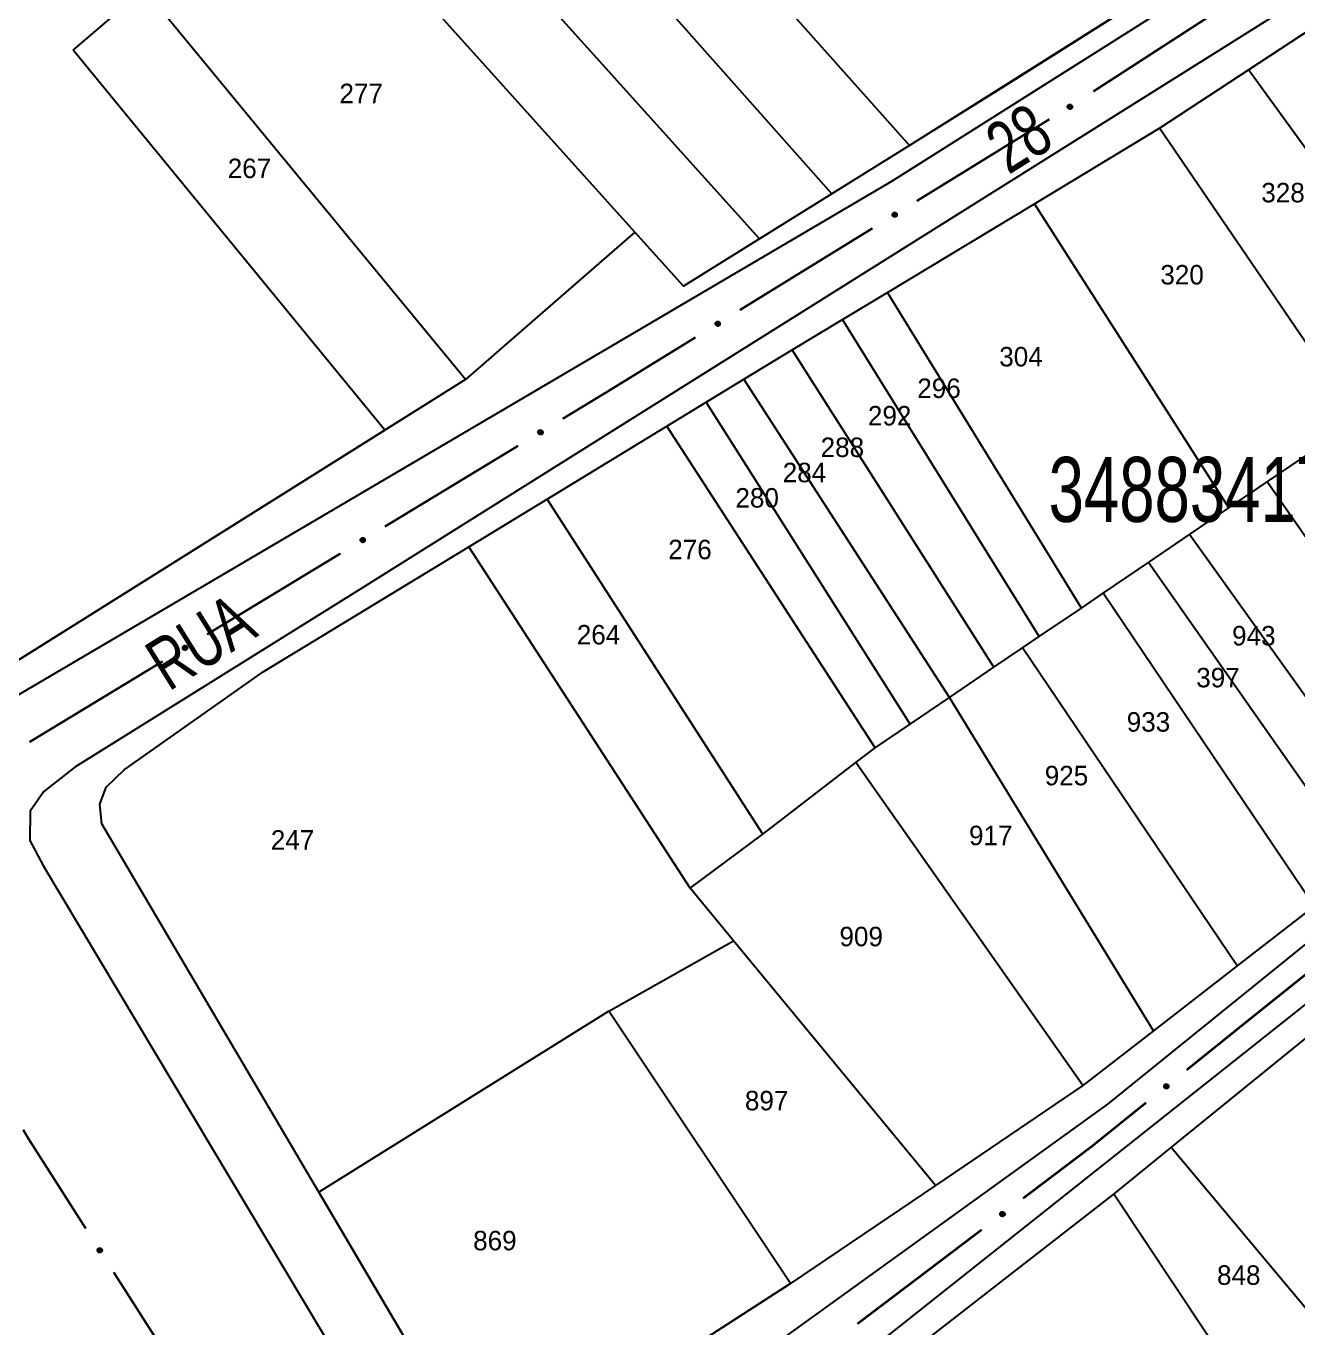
# Model space of a CAD drawing. Extents: x 199577 to 200882, y 4838726 to 4840156.
# Drawn here: x 200331.9 to 200429.8, y 4839688.2 to 4839788.5 of the extents above; entities that cross this region are included whole.
import ezdxf
from ezdxf.enums import TextEntityAlignment as Align

# ---------------------------------------------------------------- set-up
doc = ezdxf.new("R2010")
doc.units = 0
doc.header["$LTSCALE"] = 1.5
doc.header["$MEASUREMENT"] = 0
for name, color, linetype in [('CD_MALHA_LOTES', 7, 'CONTINUOUS'), ('CD_TXT_QUADRA', 2, 'CONTINUOUS'), ('RU-QUADRA', 210, 'CONTINUOUS'), ('SV-EIXO-RUA-PAV', 20, 'CONTINUOUS'), ('SV-RUA-PAVIM', 7, 'CONTINUOUS'), ('SV-TXT-RUA-PAV', 7, 'CONTINUOUS'), ('Th_NmrPorta', 1, 'CONTINUOUS')]:
    doc.layers.add(name, color=color, linetype=linetype)
doc.styles.add('ARIAL', font='ARIAL.SHX')

msp = doc.modelspace()

# ---------------------------------------------------------------- linework, layer by layer
at = {"layer": 'CD_MALHA_LOTES', "linetype": 'Continuous', "flags": 128}
for points in [[(200337.57, 4839842.76), (200362.53, 4839868.72), (200429.08, 4839797.67), (200399.91, 4839779.28)], [(200321.76, 4839826.76), (200292.2, 4839796.84), (200328.57, 4839737.96), (200359.52, 4839757.36)], [(200366.69, 4839813.47), (200368.25, 4839814.81), (200399.91, 4839779.28)], [(200393.91, 4839775.55), (200363.06, 4839810.35)], [(200388.35, 4839772.08), (200357.92, 4839805.91)], [(200378.76, 4839772.59), (200352.8, 4839801.49)], [(200335.52, 4839786.6), (200340.98, 4839791.31)], [(200365.72, 4839761.25), (200340.98, 4839791.31)], [(200425.99, 4839785.09), (200430.93, 4839788.32)], [(200359.52, 4839757.36), (200335.52, 4839786.6)], [(200419.15, 4839780.61), (200425.99, 4839785.09)], [(200441.64, 4839763.54), (200425.99, 4839785.09)], [(200409.51, 4839774.79), (200419.15, 4839780.61)], [(200434.41, 4839758.22), (200419.15, 4839780.61)], [(200399.91, 4839779.28), (200393.91, 4839775.55)], [(200393.91, 4839775.55), (200388.35, 4839772.08)], [(200398.22, 4839767.97), (200409.51, 4839774.79)], [(200424.47, 4839751.37), (200409.51, 4839774.79)], [(200378.76, 4839772.59), (200365.72, 4839761.25)], [(200382.51, 4839768.45), (200378.76, 4839772.59)], [(200388.35, 4839772.08), (200382.51, 4839768.45)], [(200394.74, 4839765.87), (200398.22, 4839767.97)], [(200413.13, 4839743.67), (200398.22, 4839767.97)], [(200390.88, 4839763.54), (200394.74, 4839765.87)], [(200409.89, 4839741.48), (200394.74, 4839765.87)], [(200387.14, 4839761.28), (200390.88, 4839763.54)], [(200406.39, 4839739.11), (200390.88, 4839763.54)], [(200365.72, 4839761.25), (200359.52, 4839757.36)], [(200384.24, 4839759.51), (200387.14, 4839761.28)], [(200402.98, 4839736.79), (200387.14, 4839761.28)], [(200381.21, 4839757.67), (200384.24, 4839759.51)], [(200399.96, 4839734.74), (200384.24, 4839759.51)], [(200372.01, 4839752.06), (200381.21, 4839757.67)], [(200397.26, 4839732.91), (200381.21, 4839757.67)], [(200427.42, 4839753.37), (200432.58, 4839756.87)], [(200424.47, 4839751.37), (200427.42, 4839753.37)], [(200443.34, 4839730.51), (200427.42, 4839753.37)], [(200365.98, 4839748.39), (200372.01, 4839752.06)], [(200388.62, 4839726.25), (200372.01, 4839752.06)], [(200421.46, 4839749.32), (200424.47, 4839751.37)], [(200418.29, 4839747.18), (200421.46, 4839749.32)], [(200438.01, 4839726.21), (200421.46, 4839749.32)], [(200354.43, 4839698.71), (200337.72, 4839727.06), (200337.59, 4839728.58), (200338.07, 4839729.88), (200339.45, 4839731.21), (200350.15, 4839738.75), (200365.98, 4839748.39)], [(200383.01, 4839722.1), (200365.98, 4839748.39)], [(200414.81, 4839744.82), (200418.29, 4839747.18)], [(200434.81, 4839723.62), (200418.29, 4839747.18)], [(200413.13, 4839743.67), (200414.81, 4839744.82)], [(200431.06, 4839720.72), (200414.81, 4839744.82)], [(200409.89, 4839741.48), (200413.13, 4839743.67)], [(200408.6, 4839740.6), (200409.89, 4839741.48)], [(200406.39, 4839739.11), (200408.6, 4839740.6)], [(200425.12, 4839716.12), (200408.6, 4839740.6)], [(200402.98, 4839736.79), (200406.39, 4839739.11)], [(200399.96, 4839734.74), (200402.98, 4839736.79)], [(200418.68, 4839711.12), (200402.98, 4839736.79)], [(200397.26, 4839732.91), (200399.96, 4839734.74)], [(200395.77, 4839731.78), (200397.26, 4839732.91)], [(200388.62, 4839726.25), (200395.77, 4839731.78)], [(200413.24, 4839706.91), (200395.77, 4839731.78)], [(200383.01, 4839722.1), (200388.62, 4839726.25)], [(200386.35, 4839718.05), (200383.01, 4839722.1)], [(200431.06, 4839720.72), (200425.12, 4839716.12)], [(200376.77, 4839712.63), (200386.35, 4839718.05)], [(200401.89, 4839699.21), (200386.35, 4839718.05)], [(200425.12, 4839716.12), (200418.68, 4839711.12)], [(200376.77, 4839712.63), (200354.43, 4839698.71)], [(200390.75, 4839691.67), (200376.77, 4839712.63)], [(200418.68, 4839711.12), (200413.24, 4839706.91)], [(200420.04, 4839702.13), (200430.37, 4839710.53)], [(200413.24, 4839706.91), (200401.89, 4839699.21)], [(200415.64, 4839698.55), (200420.04, 4839702.13)], [(200444.67, 4839672.7), (200420.04, 4839702.13)], [(200354.43, 4839698.71), (200367.44, 4839676.63), (200390.75, 4839691.67)], [(200377.46, 4839668.87), (200415.64, 4839698.55)], [(200401.89, 4839699.21), (200390.75, 4839691.67)], [(200436.7, 4839666.83), (200415.64, 4839698.55)]]:
    msp.add_lwpolyline(points, dxfattribs=at)
at = {"layer": 'RU-QUADRA', "linetype": 'Continuous', "flags": 128}
msp.add_lwpolyline([(200292.2, 4839796.84), (200321.76, 4839826.76), (200337.57, 4839842.76), (200362.53, 4839868.72), (200429.08, 4839797.67), (200407.55, 4839784.04), (200399.91, 4839779.28), (200393.91, 4839775.55), (200388.35, 4839772.08), (200382.51, 4839768.45), (200378.76, 4839772.59), (200365.72, 4839761.25), (200328.57, 4839737.96)], close=True, dxfattribs=at)
for points in [[(200431.06, 4839720.72), (200425.12, 4839716.12), (200418.68, 4839711.12), (200413.24, 4839706.91), (200401.89, 4839699.21), (200390.75, 4839691.67), (200367.44, 4839676.63), (200354.43, 4839698.71), (200337.72, 4839727.06), (200337.59, 4839728.58), (200338.07, 4839729.88), (200339.45, 4839731.21), (200350.15, 4839738.75), (200365.98, 4839748.39), (200372.01, 4839752.06), (200381.21, 4839757.67), (200384.24, 4839759.51), (200387.14, 4839761.28), (200390.88, 4839763.54), (200394.74, 4839765.87), (200398.22, 4839767.97), (200409.51, 4839774.79), (200419.15, 4839780.61), (200425.99, 4839785.09), (200430.93, 4839788.32)], [(200435.02, 4839625.22), (200425.1, 4839618.94), (200412.64, 4839611.91), (200379.69, 4839664.8), (200377.46, 4839668.87), (200415.64, 4839698.55), (200420.04, 4839702.13), (200430.37, 4839710.53)]]:
    msp.add_lwpolyline(points, dxfattribs=at)
at = {"layer": 'SV-EIXO-RUA-PAV', "const_width": 0.18}
for points in [[(200424.125353, 4839789.955403), (200414.052398, 4839783.433472)], [(200410.672837, 4839781.294175), (200400.457063, 4839774.998307)], [(200397.051804, 4839772.899685), (200386.83603, 4839766.603817)], [(200383.430772, 4839764.505194), (200376.620255, 4839760.307949)], [(200376.51, 4839760.24), (200373.200345, 4839758.233295)], [(200376.620255, 4839760.307949), (200376.51, 4839760.24)], [(200369.779945, 4839756.159443), (200359.518745, 4839749.937886)], [(200356.098345, 4839747.864033), (200345.837145, 4839741.642477)], [(200342.416745, 4839739.568624), (200332.155544, 4839733.347068)], [(200430.586474, 4839715.616245), (200425.90371, 4839711.865015)], [(200425.86, 4839711.83), (200421.23035, 4839708.102078)], [(200425.90371, 4839711.865015), (200425.86, 4839711.83)], [(200418.114835, 4839705.593379), (200414.220442, 4839702.457506)], [(200331.675054, 4839703.50695), (200332.12, 4839702.76)], [(200332.12, 4839702.76), (200336.493768, 4839695.906075)], [(200414, 4839702.28), (200408.645432, 4839698.224589)], [(200414.220442, 4839702.457506), (200414, 4839702.28)], [(200405.456753, 4839695.809568), (200395.890718, 4839688.564502)], [(200338.645533, 4839692.534145), (200345.100829, 4839682.418358)]]:
    msp.add_lwpolyline(points, dxfattribs=at)
at = {"layer": 'SV-EIXO-RUA-PAV'}
for points in [[(200412.420072, 4839782.24167), (200412.40945, 4839782.193929), (200412.390559, 4839782.155069), (200412.365474, 4839782.127194), (200412.336885, 4839782.108341), (200412.305464, 4839782.092348), (200412.270227, 4839782.083213), (200412.228873, 4839782.081736), (200412.180907, 4839782.092055), (200412.142372, 4839782.114024), (200412.113727, 4839782.137154), (200412.092352, 4839782.165834), (200412.077327, 4839782.196618), (200412.069048, 4839782.233534), (200412.067961, 4839782.275457), (200412.079505, 4839782.323437), (200412.098286, 4839782.361406), (200412.123257, 4839782.387732), (200412.152226, 4839782.409038), (200412.1845, 4839782.424981), (200412.21914, 4839782.433749), (200412.261353, 4839782.434768), (200412.308558, 4839782.422747), (200412.346642, 4839782.404447), (200412.373311, 4839782.379852), (200412.393645, 4839782.35086), (200412.410069, 4839782.31954), (200412.420727, 4839782.284502), (200412.420072, 4839782.24167)], [(200398.934505, 4839773.930666), (200398.923884, 4839773.882924), (200398.904992, 4839773.844065), (200398.879908, 4839773.81619), (200398.851318, 4839773.797337), (200398.819897, 4839773.781344), (200398.784661, 4839773.772209), (200398.743307, 4839773.770732), (200398.695341, 4839773.781051), (200398.656805, 4839773.80302), (200398.628161, 4839773.82615), (200398.606786, 4839773.85483), (200398.591761, 4839773.885614), (200398.583482, 4839773.922529), (200398.582395, 4839773.964453), (200398.593938, 4839774.012433), (200398.61272, 4839774.050402), (200398.637691, 4839774.076728), (200398.66666, 4839774.098034), (200398.698934, 4839774.113977), (200398.733574, 4839774.122745), (200398.775786, 4839774.123763), (200398.822991, 4839774.111743), (200398.861075, 4839774.093443), (200398.887744, 4839774.068848), (200398.908079, 4839774.039856), (200398.924503, 4839774.008536), (200398.93516, 4839773.973498), (200398.934505, 4839773.930666)], [(200385.313473, 4839765.536175), (200385.302851, 4839765.488434), (200385.28396, 4839765.449575), (200385.258875, 4839765.421699), (200385.230285, 4839765.402847), (200385.198864, 4839765.386853), (200385.163628, 4839765.377718), (200385.122274, 4839765.376242), (200385.074308, 4839765.386561), (200385.035773, 4839765.408529), (200385.007128, 4839765.43166), (200384.985753, 4839765.46034), (200384.970728, 4839765.491124), (200384.962449, 4839765.528039), (200384.961362, 4839765.569962), (200384.972906, 4839765.617942), (200384.991687, 4839765.655912), (200385.016658, 4839765.682237), (200385.045627, 4839765.703544), (200385.077901, 4839765.719487), (200385.112541, 4839765.728255), (200385.154753, 4839765.729273), (200385.201959, 4839765.717252), (200385.240043, 4839765.698952), (200385.266712, 4839765.674357), (200385.287046, 4839765.645365), (200385.30347, 4839765.614046), (200385.314128, 4839765.579007), (200385.313473, 4839765.536175)], [(200371.670079, 4839757.176732), (200371.659111, 4839757.129069), (200371.639939, 4839757.090348), (200371.614652, 4839757.062655), (200371.585927, 4839757.044011), (200371.554391, 4839757.028246), (200371.519089, 4839757.019367), (200371.477725, 4839757.018191), (200371.429836, 4839757.028857), (200371.39146, 4839757.051105), (200371.362984, 4839757.074443), (200371.341818, 4839757.103277), (200371.327017, 4839757.134169), (200371.319006, 4839757.171144), (200371.318224, 4839757.213074), (200371.330115, 4839757.260969), (200371.349172, 4839757.298801), (200371.374333, 4839757.324944), (200371.403456, 4839757.34604), (200371.435844, 4839757.361749), (200371.470547, 4839757.370265), (200371.512766, 4839757.370977), (200371.559883, 4839757.358614), (200371.597833, 4839757.340038), (200371.624323, 4839757.31525), (200371.644446, 4839757.286111), (200371.660642, 4839757.254673), (200371.671045, 4839757.219558), (200371.670079, 4839757.176732)], [(200357.988479, 4839748.881323), (200357.977511, 4839748.83366), (200357.958338, 4839748.794939), (200357.933052, 4839748.767246), (200357.904326, 4839748.748601), (200357.87279, 4839748.732837), (200357.837489, 4839748.723958), (200357.796125, 4839748.722782), (200357.748235, 4839748.733448), (200357.70986, 4839748.755696), (200357.681384, 4839748.779034), (200357.660218, 4839748.807868), (200357.645416, 4839748.83876), (200357.637406, 4839748.875735), (200357.636623, 4839748.917664), (200357.648514, 4839748.96556), (200357.667571, 4839749.003392), (200357.692733, 4839749.029535), (200357.721855, 4839749.050631), (200357.754244, 4839749.06634), (200357.788947, 4839749.074856), (200357.831166, 4839749.075568), (200357.878283, 4839749.063205), (200357.916232, 4839749.044629), (200357.942722, 4839749.019841), (200357.962846, 4839748.990702), (200357.979042, 4839748.959264), (200357.989445, 4839748.924149), (200357.988479, 4839748.881323)], [(200344.306879, 4839740.585914), (200344.295911, 4839740.538251), (200344.276738, 4839740.49953), (200344.251452, 4839740.471837), (200344.222726, 4839740.453192), (200344.19119, 4839740.437428), (200344.155888, 4839740.428548), (200344.114524, 4839740.427372), (200344.066635, 4839740.438039), (200344.02826, 4839740.460287), (200343.999784, 4839740.483625), (200343.978617, 4839740.512459), (200343.963816, 4839740.543351), (200343.955805, 4839740.580325), (200343.955023, 4839740.622255), (200343.966914, 4839740.670151), (200343.985971, 4839740.707983), (200344.011132, 4839740.734126), (200344.040255, 4839740.755222), (200344.072644, 4839740.77093), (200344.107347, 4839740.779447), (200344.149565, 4839740.780159), (200344.196682, 4839740.767796), (200344.234632, 4839740.74922), (200344.261122, 4839740.724432), (200344.281245, 4839740.695293), (200344.297442, 4839740.663855), (200344.307845, 4839740.62874), (200344.306879, 4839740.585914)], [(200419.853542, 4839706.852102), (200419.848985, 4839706.803406), (200419.835111, 4839706.762486), (200419.813716, 4839706.731688), (200419.787714, 4839706.709402), (200419.758544, 4839706.689598), (200419.72473, 4839706.676121), (200419.683886, 4839706.669475), (200419.635006, 4839706.673704), (200419.594021, 4839706.690671), (200419.562705, 4839706.710031), (200419.537905, 4839706.735807), (200419.519142, 4839706.764466), (200419.506303, 4839706.800054), (200419.499973, 4839706.84151), (200419.505414, 4839706.890559), (200419.519291, 4839706.930582), (200419.540768, 4839706.959828), (200419.566839, 4839706.984596), (200419.596861, 4839707.004457), (200419.63013, 4839707.017496), (200419.671882, 4839707.023794), (200419.720222, 4839707.017782), (200419.760298, 4839707.004397), (200419.789838, 4839706.983337), (200419.813644, 4839706.957121), (200419.833863, 4839706.928106), (200419.848826, 4839706.894679), (200419.853542, 4839706.852102)], [(200407.232092, 4839697.016074), (200407.22609, 4839696.967535), (200407.211006, 4839696.927045), (200407.188706, 4839696.896896), (200407.162053, 4839696.875393), (200407.132307, 4839696.856465), (200407.098108, 4839696.843998), (200407.057085, 4839696.838569), (200407.008351, 4839696.844248), (200406.96789, 4839696.862425), (200406.937162, 4839696.882707), (200406.913139, 4839696.909208), (200406.895235, 4839696.938413), (200406.88346, 4839696.974366), (200406.878364, 4839697.015992), (200406.885261, 4839697.064857), (200406.900321, 4839697.10445), (200406.922656, 4839697.133046), (200406.949452, 4839697.157028), (200406.980051, 4839697.175988), (200407.013693, 4839697.188032), (200407.055614, 4839697.193088), (200407.103753, 4839697.185642), (200407.143414, 4839697.171072), (200407.172315, 4839697.149144), (200407.195332, 4839697.122232), (200407.21468, 4839697.092629), (200407.228643, 4839697.058772), (200407.232092, 4839697.016074)], [(200337.585155, 4839694.400447), (200337.633057, 4839694.390575), (200337.672207, 4839694.372296), (200337.700473, 4839694.347652), (200337.719772, 4839694.319361), (200337.736256, 4839694.288195), (200337.745942, 4839694.253106), (200337.748067, 4839694.21178), (200337.738502, 4839694.163659), (200337.71714, 4839694.124783), (200337.694461, 4839694.095779), (200337.666121, 4839694.073957), (200337.635576, 4839694.058451), (200337.598795, 4839694.049594), (200337.556894, 4839694.04785), (200337.508739, 4839694.05864), (200337.470479, 4839694.076824), (200337.443766, 4839694.101379), (200337.422007, 4839694.13001), (200337.40556, 4839694.16203), (200337.39625, 4839694.196528), (200337.39457, 4839694.238719), (200337.405849, 4839694.286108), (200337.423549, 4839694.324474), (200337.447723, 4839694.351525), (200337.476393, 4839694.372312), (200337.507451, 4839694.389225), (200337.542318, 4839694.400431), (200337.585155, 4839694.400447)]]:
    msp.add_lwpolyline(points, close=True, dxfattribs=at)
for points in [[(200412.261353, 4839782.434768), (200412.067961, 4839782.275457)], [(200412.308558, 4839782.422747), (200412.069048, 4839782.233534)], [(200412.282489, 4839782.42544), (200412.070828, 4839782.256528)], [(200412.325227, 4839782.413311), (200412.076664, 4839782.21845)], [(200412.346642, 4839782.404447), (200412.077327, 4839782.196618)], [(200412.21914, 4839782.433749), (200412.079505, 4839782.323437)], [(200412.236807, 4839782.429344), (200412.080094, 4839782.303912)], [(200412.356618, 4839782.390983), (200412.087146, 4839782.183236)], [(200412.373311, 4839782.379852), (200412.092352, 4839782.165834)], [(200412.198459, 4839782.426547), (200412.094101, 4839782.346204)], [(200412.1845, 4839782.424981), (200412.098286, 4839782.361406)], [(200412.38104, 4839782.36436), (200412.103166, 4839782.154641)], [(200412.393645, 4839782.35086), (200412.113727, 4839782.137154)], [(200412.399208, 4839782.33228), (200412.13322, 4839782.126681)], [(200412.410069, 4839782.31954), (200412.142372, 4839782.114024)], [(200412.411297, 4839782.29966), (200412.165773, 4839782.105069)], [(200412.420727, 4839782.284502), (200412.180907, 4839782.092055)], [(200412.41874, 4839782.264176), (200412.206904, 4839782.090346)], [(200412.420072, 4839782.24167), (200412.228873, 4839782.081736)], [(200412.413229, 4839782.2159), (200412.255625, 4839782.086713)], [(200412.40945, 4839782.193929), (200412.270227, 4839782.083213)], [(200412.398777, 4839782.17173), (200412.294864, 4839782.093265)], [(200412.390559, 4839782.155069), (200412.305464, 4839782.092348)], [(200398.775786, 4839774.123763), (200398.582395, 4839773.964453)], [(200398.822991, 4839774.111743), (200398.583482, 4839773.922529)], [(200398.796923, 4839774.114436), (200398.585262, 4839773.945524)], [(200398.83966, 4839774.102307), (200398.591097, 4839773.907446)], [(200398.861075, 4839774.093443), (200398.591761, 4839773.885614)], [(200398.733574, 4839774.122745), (200398.593938, 4839774.012433)], [(200398.75124, 4839774.11834), (200398.594527, 4839773.992908)], [(200398.871052, 4839774.079979), (200398.601579, 4839773.872232)], [(200398.887744, 4839774.068848), (200398.606786, 4839773.85483)], [(200398.712892, 4839774.115543), (200398.608534, 4839774.0352)], [(200398.698934, 4839774.113977), (200398.61272, 4839774.050402)], [(200398.895473, 4839774.053356), (200398.617599, 4839773.843637)], [(200398.908079, 4839774.039856), (200398.628161, 4839773.82615)], [(200398.913641, 4839774.021276), (200398.647654, 4839773.815677)], [(200398.924503, 4839774.008536), (200398.656805, 4839773.80302)], [(200398.925731, 4839773.988656), (200398.680207, 4839773.794065)], [(200398.93516, 4839773.973498), (200398.695341, 4839773.781051)], [(200398.933174, 4839773.953171), (200398.721337, 4839773.779342)], [(200398.934505, 4839773.930666), (200398.743307, 4839773.770732)], [(200398.927663, 4839773.904896), (200398.770059, 4839773.775709)], [(200398.923884, 4839773.882924), (200398.784661, 4839773.772209)], [(200398.91321, 4839773.860726), (200398.809298, 4839773.782261)], [(200398.904992, 4839773.844065), (200398.819897, 4839773.781344)], [(200385.154753, 4839765.729273), (200384.961362, 4839765.569962)], [(200385.201959, 4839765.717252), (200384.962449, 4839765.528039)], [(200385.17589, 4839765.719946), (200384.964229, 4839765.551033)], [(200385.218628, 4839765.707816), (200384.970064, 4839765.512956)], [(200385.240043, 4839765.698952), (200384.970728, 4839765.491124)], [(200385.112541, 4839765.728255), (200384.972906, 4839765.617942)], [(200385.130208, 4839765.723849), (200384.973495, 4839765.598418)], [(200385.250019, 4839765.685489), (200384.980546, 4839765.477742)], [(200385.266712, 4839765.674357), (200384.985753, 4839765.46034)], [(200385.09186, 4839765.721053), (200384.987502, 4839765.64071)], [(200385.077901, 4839765.719487), (200384.991687, 4839765.655912)], [(200385.274441, 4839765.658866), (200384.996567, 4839765.449147)], [(200385.287046, 4839765.645365), (200385.007128, 4839765.43166)], [(200385.292609, 4839765.626786), (200385.026621, 4839765.421186)], [(200385.30347, 4839765.614046), (200385.035773, 4839765.408529)], [(200385.304698, 4839765.594165), (200385.059174, 4839765.399575)], [(200385.314128, 4839765.579007), (200385.074308, 4839765.386561)], [(200385.312141, 4839765.558681), (200385.100304, 4839765.384852)], [(200385.313473, 4839765.536175), (200385.122274, 4839765.376242)], [(200385.30663, 4839765.510405), (200385.149026, 4839765.381219)], [(200385.302851, 4839765.488434), (200385.163628, 4839765.377718)], [(200385.292177, 4839765.466236), (200385.188265, 4839765.38777)], [(200385.28396, 4839765.449575), (200385.198864, 4839765.386853)], [(200371.512766, 4839757.370977), (200371.318224, 4839757.213074)], [(200371.559883, 4839757.358614), (200371.319006, 4839757.171144)], [(200371.533834, 4839757.361496), (200371.320953, 4839757.194125)], [(200371.576483, 4839757.349057), (200371.326512, 4839757.156006)], [(200371.597833, 4839757.340038), (200371.327017, 4839757.134169)], [(200371.470547, 4839757.370265), (200371.330115, 4839757.260969)], [(200371.488181, 4839757.365731), (200371.330562, 4839757.24144)], [(200371.607711, 4839757.326502), (200371.336738, 4839757.120717)], [(200371.624323, 4839757.31525), (200371.341818, 4839757.103277)], [(200371.449814, 4839757.363213), (200371.344876, 4839757.28363)], [(200371.435844, 4839757.361749), (200371.349172, 4839757.298801)], [(200371.631939, 4839757.299703), (200371.35255, 4839757.092006)], [(200371.644446, 4839757.286111), (200371.362984, 4839757.074443)], [(200371.649874, 4839757.267491), (200371.382401, 4839757.063828)], [(200371.660642, 4839757.254673), (200371.39146, 4839757.051105)], [(200371.661726, 4839757.234784), (200371.414796, 4839757.041981)], [(200371.671045, 4839757.219558), (200371.429836, 4839757.028857)], [(200371.668911, 4839757.199247), (200371.455819, 4839757.02696)], [(200371.670079, 4839757.176732), (200371.477725, 4839757.018191)], [(200371.66305, 4839757.151012), (200371.504512, 4839757.022973)], [(200371.659111, 4839757.129069), (200371.519089, 4839757.019367)], [(200371.648277, 4839757.106949), (200371.543798, 4839757.02924)], [(200371.639939, 4839757.090348), (200371.554391, 4839757.028246)], [(200357.831166, 4839749.075568), (200357.636623, 4839748.917664)], [(200357.878283, 4839749.063205), (200357.637406, 4839748.875735)], [(200357.852234, 4839749.066087), (200357.639352, 4839748.898715)], [(200357.894882, 4839749.053648), (200357.644911, 4839748.860597)], [(200357.916232, 4839749.044629), (200357.645416, 4839748.83876)], [(200357.788947, 4839749.074856), (200357.648514, 4839748.96556)], [(200357.806581, 4839749.070322), (200357.648962, 4839748.946031)], [(200357.926111, 4839749.031093), (200357.655138, 4839748.825307)], [(200357.942722, 4839749.019841), (200357.660218, 4839748.807868)], [(200357.768214, 4839749.067804), (200357.663275, 4839748.98822)], [(200357.754244, 4839749.06634), (200357.667571, 4839749.003392)], [(200357.950339, 4839749.004293), (200357.67095, 4839748.796597)], [(200357.962846, 4839748.990702), (200357.681384, 4839748.779034)], [(200357.968273, 4839748.972082), (200357.7008, 4839748.768419)], [(200357.979042, 4839748.959264), (200357.70986, 4839748.755696)], [(200357.980126, 4839748.939375), (200357.733196, 4839748.746572)], [(200357.989445, 4839748.924149), (200357.748235, 4839748.733448)], [(200357.987311, 4839748.903838), (200357.774218, 4839748.731551)], [(200357.988479, 4839748.881323), (200357.796125, 4839748.722782)], [(200357.98145, 4839748.855603), (200357.822912, 4839748.727564)], [(200357.977511, 4839748.83366), (200357.837489, 4839748.723958)], [(200357.966677, 4839748.81154), (200357.862198, 4839748.73383)], [(200357.958338, 4839748.794939), (200357.87279, 4839748.732837)], [(200344.149565, 4839740.780159), (200343.955023, 4839740.622255)], [(200344.196682, 4839740.767796), (200343.955805, 4839740.580325)], [(200344.170633, 4839740.770678), (200343.957752, 4839740.603306)], [(200344.213282, 4839740.758239), (200343.963311, 4839740.565187)], [(200344.234632, 4839740.74922), (200343.963816, 4839740.543351)], [(200344.107347, 4839740.779447), (200343.966914, 4839740.670151)], [(200344.124981, 4839740.774913), (200343.967362, 4839740.650622)], [(200344.244511, 4839740.735684), (200343.973537, 4839740.529898)], [(200344.261122, 4839740.724432), (200343.978617, 4839740.512459)], [(200344.086614, 4839740.772395), (200343.981675, 4839740.692811)], [(200344.072644, 4839740.77093), (200343.985971, 4839740.707983)], [(200344.268738, 4839740.708884), (200343.989349, 4839740.501188)], [(200344.281245, 4839740.695293), (200343.999784, 4839740.483625)], [(200344.286673, 4839740.676673), (200344.0192, 4839740.47301)], [(200344.297442, 4839740.663855), (200344.02826, 4839740.460287)], [(200344.298525, 4839740.643966), (200344.051595, 4839740.451163)], [(200344.307845, 4839740.62874), (200344.066635, 4839740.438039)], [(200344.30571, 4839740.608429), (200344.092618, 4839740.436142)], [(200344.306879, 4839740.585914), (200344.114524, 4839740.427372)], [(200344.299849, 4839740.560194), (200344.141312, 4839740.432155)], [(200344.295911, 4839740.538251), (200344.155888, 4839740.428548)], [(200344.285077, 4839740.516131), (200344.180597, 4839740.438421)], [(200344.276738, 4839740.49953), (200344.19119, 4839740.437428)], [(200419.671882, 4839707.023794), (200419.499973, 4839706.84151)], [(200419.69402, 4839707.017188), (200419.505188, 4839706.82309)], [(200419.63013, 4839707.017496), (200419.505414, 4839706.890559)], [(200419.720222, 4839707.017782), (200419.506303, 4839706.800054)], [(200419.648209, 4839707.015338), (200419.508445, 4839706.871262)], [(200419.737941, 4839707.010509), (200419.515748, 4839706.786043)], [(200419.610514, 4839707.007759), (200419.517043, 4839706.914975)], [(200419.760298, 4839707.004397), (200419.519142, 4839706.764466)], [(200419.596861, 4839707.004457), (200419.519291, 4839706.930582)], [(200419.771882, 4839706.99229), (200419.530559, 4839706.75242)], [(200419.789838, 4839706.983337), (200419.537905, 4839706.735807)], [(200419.799447, 4839706.968936), (200419.550036, 4839706.726057)], [(200419.813644, 4839706.957121), (200419.562705, 4839706.710031)], [(200419.821491, 4839706.939385), (200419.583356, 4839706.702082)], [(200419.833863, 4839706.928106), (200419.594021, 4839706.690671)], [(200419.837572, 4839706.908536), (200419.61836, 4839706.684719)], [(200419.848826, 4839706.894679), (200419.635006, 4839706.673704)], [(200419.849401, 4839706.874264), (200419.661011, 4839706.675265)], [(200419.853542, 4839706.852102), (200419.683886, 4839706.669475)], [(200419.849982, 4839706.825678), (200419.709804, 4839706.677764)], [(200419.848985, 4839706.803406), (200419.72473, 4839706.676121)], [(200419.841177, 4839706.780046), (200419.747913, 4839706.68918)], [(200419.835111, 4839706.762486), (200419.758544, 4839706.689598)], [(200407.055614, 4839697.193088), (200406.878364, 4839697.015992)], [(200407.077546, 4839697.185827), (200406.88303, 4839696.997425)], [(200407.103753, 4839697.185642), (200406.88346, 4839696.974366)], [(200407.013693, 4839697.188032), (200406.885261, 4839697.064857)], [(200407.0317, 4839697.185338), (200406.887717, 4839697.045479)], [(200407.121249, 4839697.177845), (200406.892485, 4839696.960081)], [(200407.143414, 4839697.171072), (200406.895235, 4839696.938413)], [(200406.993796, 4839697.178883), (200406.89761, 4839697.088917)], [(200406.980051, 4839697.175988), (200406.900321, 4839697.10445)], [(200407.154634, 4839697.158626), (200406.90629, 4839696.926032)], [(200407.172315, 4839697.149144), (200406.913139, 4839696.909208)], [(200407.181492, 4839697.134463), (200406.924974, 4839696.899102)], [(200407.195332, 4839697.122232), (200406.937162, 4839696.882707)], [(200407.202648, 4839697.10427), (200406.957568, 4839696.874148)], [(200407.21468, 4839697.092629), (200406.96789, 4839696.862425)], [(200407.217805, 4839697.072957), (200406.992041, 4839696.855753)], [(200407.228643, 4839697.058772), (200407.008351, 4839696.844248)], [(200407.228612, 4839697.038349), (200407.034392, 4839696.845035)], [(200407.232092, 4839697.016074), (200407.057085, 4839696.838569)], [(200407.227748, 4839696.989767), (200407.083237, 4839696.846084)], [(200407.22609, 4839696.967535), (200407.098108, 4839696.843998)], [(200407.217591, 4839696.944417), (200407.121669, 4839696.856362)], [(200407.211006, 4839696.927045), (200407.132307, 4839696.856465)], [(200337.415022, 4839694.302922), (200337.613757, 4839694.057445)], [(200337.423549, 4839694.324474), (200337.635576, 4839694.058451)], [(200337.436855, 4839694.33466), (200337.648802, 4839694.068478)], [(200337.447723, 4839694.351525), (200337.666121, 4839694.073957)], [(200337.463092, 4839694.359496), (200337.677142, 4839694.084945)], [(200337.476393, 4839694.372312), (200337.694461, 4839694.095779)], [(200337.494883, 4839694.378165), (200337.704628, 4839694.115434)], [(200337.507451, 4839694.389225), (200337.71714, 4839694.124783)], [(200337.52731, 4839694.390764), (200337.725726, 4839694.148322)], [(200337.542318, 4839694.400431), (200337.738502, 4839694.163659)], [(200337.562673, 4839694.398763), (200337.739803, 4839694.189678)], [(200337.585155, 4839694.400447), (200337.748067, 4839694.21178)], [(200337.611029, 4839694.39401), (200337.742671, 4839694.238451)], [(200337.633057, 4839694.390575), (200337.745942, 4839694.253106)], [(200337.65542, 4839694.380251), (200337.735505, 4839694.277582)], [(200337.672207, 4839694.372296), (200337.736256, 4839694.288195)], [(200337.39457, 4839694.238719), (200337.556894, 4839694.04785)], [(200337.39625, 4839694.196528), (200337.508739, 4839694.05864)], [(200337.400378, 4839694.214262), (200337.528252, 4839694.059535)], [(200337.403564, 4839694.26), (200337.575775, 4839694.051013)], [(200337.403775, 4839694.175962), (200337.485745, 4839694.072877)], [(200337.40556, 4839694.16203), (200337.470479, 4839694.076824)], [(200337.405849, 4839694.286108), (200337.598795, 4839694.049594)]]:
    msp.add_lwpolyline(points, dxfattribs=at)
at = {"layer": 'SV-RUA-PAVIM', "linetype": 'Continuous'}
for points in [[(200428.2, 4839795.28, 9.21), (200430.26, 4839796.83, 9.21), (200430.34, 4839798.54, 9.21), (200362.89, 4839870.82, 8.35), (200361.74, 4839870.75, 8.35), (200361.13, 4839870.71, 8.35), (200338.3, 4839846.47, 8.35), (200289.45, 4839797.23, 9.53), (200289.54, 4839795, 10.09), (200325.39, 4839736.31, 11.6), (200327.06, 4839735.59, 11.6), (200328.68, 4839735.59, 11.75), (200330.34, 4839736.43, 11.77), (200398.55, 4839776.54, 10.1)], [(200361.85, 4839675.94, 11.22), (200364.66, 4839671.95, 11.42), (200367.63, 4839671.68, 12.45), (200368.51, 4839671.81, 12.48), (200371.44, 4839673.94, 12.5), (200415.17, 4839705.47, 11.89), (200478.85, 4839756.95, 10.62), (200479.11, 4839759.2, 10.62), (200449.16, 4839796.58, 9.31), (200446.79, 4839799, 9.31), (200445.8, 4839799.21, 9.31), (200444.9, 4839799.4, 9.31), (200442.83, 4839798.6, 9.31), (200357.68, 4839745.15, 11.66), (200335.65, 4839731.43, 11.66), (200333.26, 4839729.54, 11.65), (200332.22, 4839728.02, 11.65), (200332.18, 4839725.76, 11.65), (200333.25, 4839723.79, 11.65)], [(200403.98, 4839606.34, 12.85), (200406.09, 4839602.96, 12.85), (200408.18, 4839601.71, 12.89), (200412.86, 4839603.22, 13.09), (200456.37, 4839636.43, 11.72), (200528.52, 4839690.82, 10.71), (200529.2, 4839691.74, 10.71), (200529.27, 4839692.83, 10.71), (200528.74, 4839693.87, 10.71), (200484.04, 4839753.32, 10.55), (200482.87, 4839754.6, 10.55), (200482.8, 4839754.6, 10.55), (200481.54, 4839754.58, 10.55), (200480.48, 4839754, 10.55), (200452.31, 4839730.58, 10.54), (200395.24, 4839685.29, 10.77), (200379.01, 4839671.96, 10.6), (200373.6, 4839665.93, 11.75), (200371.84, 4839663.81, 11.86), (200371.9, 4839661.14, 11.86)]]:
    msp.add_polyline3d(points, close=True, dxfattribs=at)

# ---------------------------------------------------------------- texts
at = {"layer": 'CD_TXT_QUADRA', "style": 'ARIAL', "width": 0.7}
msp.add_text('348834177', height=5, dxfattribs=at).set_placement((200410.61, 4839750.3))
at = {"layer": 'SV-TXT-RUA-PAV', "style": 'ARIAL', "width": 0.7}
for s, p in [('28', (200407.52, 4839776.99)), ('RUA', (200342.88, 4839737.21))]:
    msp.add_text(s, height=4, rotation=32, dxfattribs=at).set_placement(p)
at = {"layer": 'Th_NmrPorta', "color": 1}
for s, p in [('277', (200356.021366, 4839783.280857)), ('267', (200347.421387, 4839777.514437)), ('328', (200426.979836, 4839775.64592)), ('320', (200419.209836, 4839769.32592)), ('304', (200406.809836, 4839763.01592)), ('296', (200400.499836, 4839760.58592)), ('292', (200396.701064, 4839758.470368)), ('288', (200393.061064, 4839756.040368)), ('284', (200390.141064, 4839754.100368)), ('280', (200386.501064, 4839752.150368)), ('276', (200381.329553, 4839748.173983)), ('264', (200374.289553, 4839741.613983)), ('943', (200424.730979, 4839741.536396)), ('397', (200421.971064, 4839738.310368)), ('933', (200416.621064, 4839734.900368)), ('925', (200410.311064, 4839730.770368)), ('247', (200350.740366, 4839725.819086)), ('917', (200404.481064, 4839726.160368)), ('909', (200394.511064, 4839718.380368)), ('897', (200387.231064, 4839705.750368)), ('869', (200366.313823, 4839694.974766)), ('848', (200423.570979, 4839692.316396))]:
    msp.add_text(s, height=1.5, dxfattribs=at).set_placement(p, align=Align.MIDDLE_LEFT)

doc.saveas('drawing.dxf')
